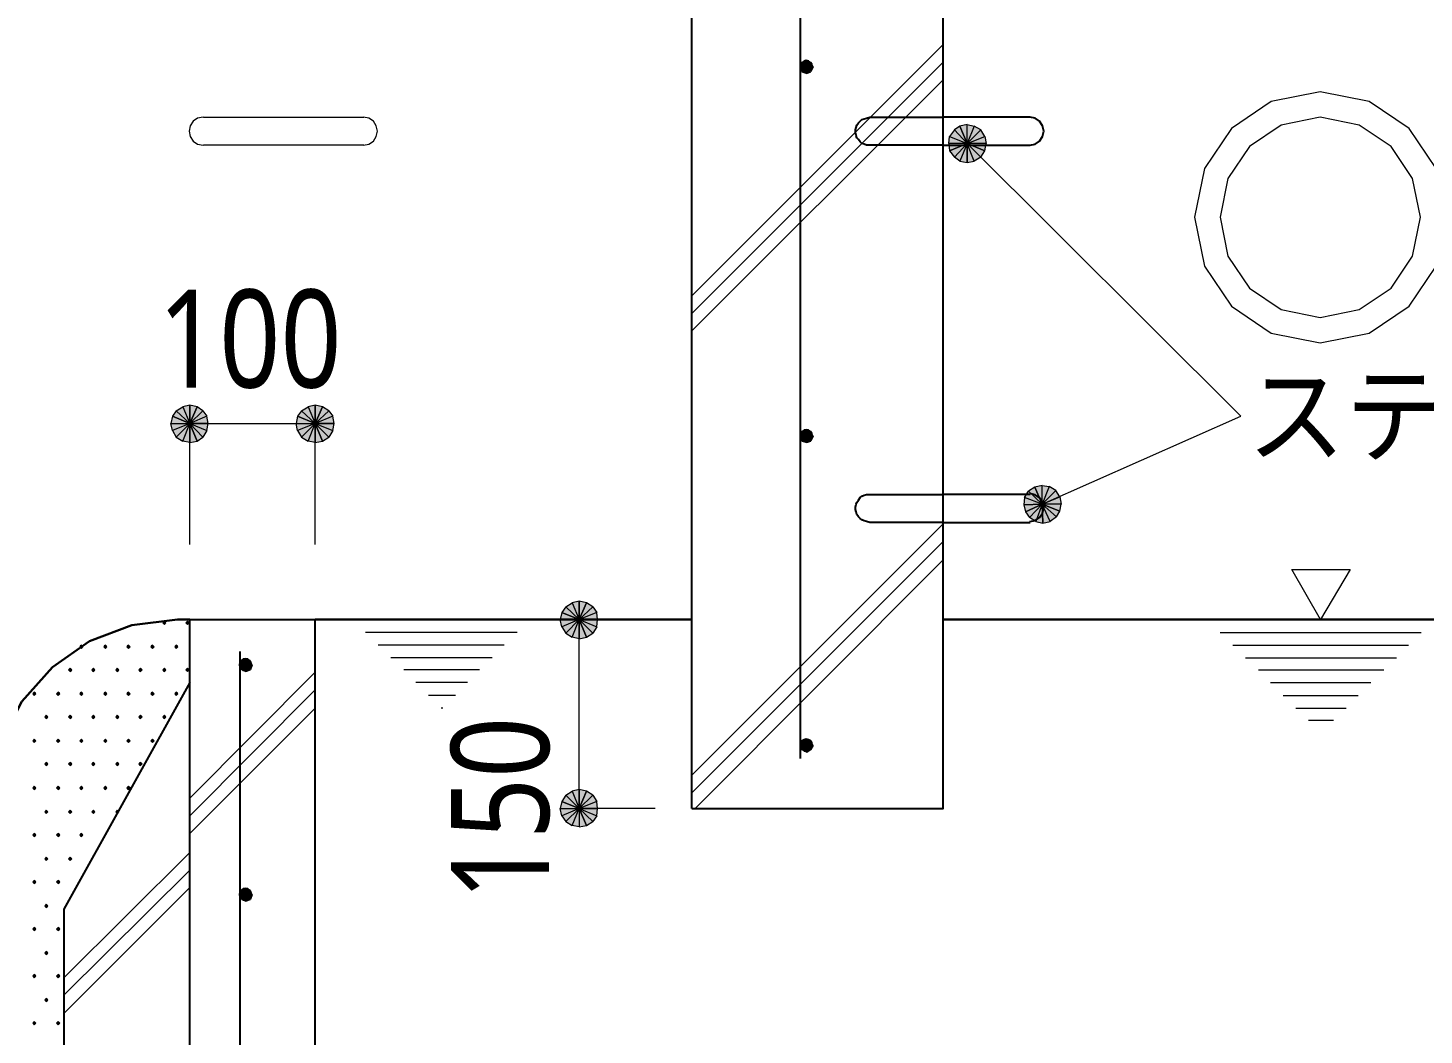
# Model space of a CAD drawing. Header units: millimetres. Extents: x 0 to 420, y 0 to 297.
# Drawn here: x 96.56 to 133.6, y 87.8 to 114.53 of the extents above; entities that cross this region are included whole.
import ezdxf
from ezdxf.enums import TextEntityAlignment as Align

# ---------------------------------------------------------------- set-up
doc = ezdxf.new("R2010")
doc.units = ezdxf.units.MM
doc.styles.add('kst32b', font='NotoSansJP-Variable.ttf')

msp = doc.modelspace()

# ---------------------------------------------------------------- hatches: boundary and pattern name
h = msp.add_hatch(color=7)
h.paths.add_polyline_path([(117.094, 113.602), (117.052, 113.496), (117.221, 113.496), (117.094, 113.602)])
h.paths.add_polyline_path([(117.052, 113.496), (117.221, 113.496), (117.094, 113.369), (117.052, 113.496)])
h.paths.add_polyline_path([(117.221, 113.496), (117.094, 113.369), (117.221, 113.326), (117.221, 113.496)])
h = msp.add_hatch(color=7)
h.paths.add_polyline_path([(117.39, 113.496), (117.327, 113.602), (117.221, 113.496), (117.39, 113.496)])
h.paths.add_polyline_path([(117.327, 113.602), (117.221, 113.496), (117.221, 113.644), (117.327, 113.602)])
h.paths.add_polyline_path([(117.221, 113.496), (117.221, 113.644), (117.094, 113.602), (117.221, 113.496)])
h = msp.add_hatch(color=7)
h.paths.add_polyline_path([(117.221, 113.326), (117.327, 113.369), (117.221, 113.496), (117.221, 113.326)])
h.paths.add_polyline_path([(117.327, 113.369), (117.221, 113.496), (117.39, 113.496), (117.327, 113.369)])
for points in [[(121.285, 111.929), (121.137, 111.823), (121.476, 111.464), (121.285, 111.929)], [(101.05, 104.479), (100.859, 104.521), (100.859, 104.034), (101.05, 104.479)], [(104.373, 104.479), (104.182, 104.521), (104.182, 104.034), (104.373, 104.479)], [(122.978, 101.875), (123.021, 101.685), (123.465, 101.896), (122.978, 101.875)], [(111.379, 99.272), (111.188, 99.314), (111.188, 98.827), (111.379, 99.272)], [(100.182, 98.785), (100.161, 98.764), (100.14, 98.743), (100.161, 98.721), (100.182, 98.7), (100.203, 98.721), (100.224, 98.743), (100.203, 98.764), (100.182, 98.785)], [(100.796, 98.785), (100.775, 98.764), (100.753, 98.743), (100.775, 98.721), (100.796, 98.7), (100.817, 98.721), (100.838, 98.743), (100.817, 98.764), (100.796, 98.785)], [(97.98, 98.15), (97.959, 98.129), (97.938, 98.107), (97.959, 98.086), (97.98, 98.065), (98.002, 98.086), (98.023, 98.107), (98.002, 98.129), (97.98, 98.15)], [(98.616, 98.15), (98.594, 98.129), (98.573, 98.107), (98.594, 98.086), (98.616, 98.065), (98.637, 98.086), (98.658, 98.107), (98.637, 98.129), (98.616, 98.15)], [(99.229, 98.15), (99.208, 98.129), (99.187, 98.107), (99.208, 98.086), (99.229, 98.065), (99.251, 98.086), (99.272, 98.107), (99.251, 98.129), (99.229, 98.15)], [(99.864, 98.15), (99.843, 98.129), (99.822, 98.107), (99.843, 98.086), (99.864, 98.065), (99.886, 98.086), (99.907, 98.107), (99.886, 98.129), (99.864, 98.15)], [(100.499, 98.15), (100.478, 98.129), (100.457, 98.107), (100.478, 98.086), (100.499, 98.065), (100.521, 98.086), (100.542, 98.107), (100.521, 98.129), (100.499, 98.15)], [(97.684, 97.536), (97.663, 97.515), (97.642, 97.494), (97.663, 97.472), (97.684, 97.451), (97.705, 97.472), (97.727, 97.494), (97.705, 97.515), (97.684, 97.536)], [(98.298, 97.536), (98.277, 97.515), (98.256, 97.494), (98.277, 97.472), (98.298, 97.451), (98.319, 97.472), (98.34, 97.494), (98.319, 97.515), (98.298, 97.536)], [(98.933, 97.536), (98.912, 97.515), (98.891, 97.494), (98.912, 97.472), (98.933, 97.451), (98.954, 97.472), (98.975, 97.494), (98.954, 97.515), (98.933, 97.536)], [(99.547, 97.536), (99.526, 97.515), (99.504, 97.494), (99.526, 97.472), (99.547, 97.451), (99.568, 97.472), (99.589, 97.494), (99.568, 97.515), (99.547, 97.536)], [(100.182, 97.536), (100.161, 97.515), (100.14, 97.494), (100.161, 97.472), (100.182, 97.451), (100.203, 97.472), (100.224, 97.494), (100.203, 97.515), (100.182, 97.536)], [(100.796, 97.536), (100.775, 97.515), (100.753, 97.494), (100.775, 97.472), (100.796, 97.451), (100.817, 97.472), (100.838, 97.494), (100.817, 97.515), (100.796, 97.536)], [(96.732, 96.901), (96.711, 96.88), (96.689, 96.859), (96.711, 96.837), (96.732, 96.816), (96.753, 96.837), (96.774, 96.859), (96.753, 96.88), (96.732, 96.901)], [(97.367, 96.901), (97.346, 96.88), (97.324, 96.859), (97.346, 96.837), (97.367, 96.816), (97.388, 96.837), (97.409, 96.859), (97.388, 96.88), (97.367, 96.901)], [(97.98, 96.901), (97.959, 96.88), (97.938, 96.859), (97.959, 96.837), (97.98, 96.816), (98.002, 96.837), (98.023, 96.859), (98.002, 96.88), (97.98, 96.901)], [(98.616, 96.901), (98.594, 96.88), (98.573, 96.859), (98.594, 96.837), (98.616, 96.816), (98.637, 96.837), (98.658, 96.859), (98.637, 96.88), (98.616, 96.901)], [(99.229, 96.901), (99.208, 96.88), (99.187, 96.859), (99.208, 96.837), (99.229, 96.816), (99.251, 96.837), (99.272, 96.859), (99.251, 96.88), (99.229, 96.901)], [(99.864, 96.901), (99.843, 96.88), (99.822, 96.859), (99.843, 96.837), (99.864, 96.816), (99.886, 96.837), (99.907, 96.859), (99.886, 96.88), (99.864, 96.901)], [(100.499, 96.901), (100.478, 96.88), (100.457, 96.859), (100.478, 96.837), (100.499, 96.816), (100.521, 96.837), (100.542, 96.859), (100.521, 96.88), (100.499, 96.901)], [(97.049, 96.287), (97.028, 96.266), (97.007, 96.245), (97.028, 96.224), (97.049, 96.202), (97.07, 96.224), (97.092, 96.245), (97.07, 96.266), (97.049, 96.287)], [(97.684, 96.287), (97.663, 96.266), (97.642, 96.245), (97.663, 96.224), (97.684, 96.202), (97.705, 96.224), (97.727, 96.245), (97.705, 96.266), (97.684, 96.287)], [(98.298, 96.287), (98.277, 96.266), (98.256, 96.245), (98.277, 96.224), (98.298, 96.202), (98.319, 96.224), (98.34, 96.245), (98.319, 96.266), (98.298, 96.287)], [(98.933, 96.287), (98.912, 96.266), (98.891, 96.245), (98.912, 96.224), (98.933, 96.202), (98.954, 96.224), (98.975, 96.245), (98.954, 96.266), (98.933, 96.287)], [(99.547, 96.287), (99.526, 96.266), (99.504, 96.245), (99.526, 96.224), (99.547, 96.202), (99.568, 96.224), (99.589, 96.245), (99.568, 96.266), (99.547, 96.287)], [(100.182, 96.287), (100.161, 96.266), (100.14, 96.245), (100.161, 96.224), (100.182, 96.202), (100.203, 96.224), (100.224, 96.245), (100.203, 96.266), (100.182, 96.287)], [(96.732, 95.652), (96.711, 95.631), (96.689, 95.61), (96.711, 95.589), (96.732, 95.568), (96.753, 95.589), (96.774, 95.61), (96.753, 95.631), (96.732, 95.652)], [(97.367, 95.652), (97.346, 95.631), (97.324, 95.61), (97.346, 95.589), (97.367, 95.568), (97.388, 95.589), (97.409, 95.61), (97.388, 95.631), (97.367, 95.652)], [(97.98, 95.652), (97.959, 95.631), (97.938, 95.61), (97.959, 95.589), (97.98, 95.568), (98.002, 95.589), (98.023, 95.61), (98.002, 95.631), (97.98, 95.652)], [(98.616, 95.652), (98.594, 95.631), (98.573, 95.61), (98.594, 95.589), (98.616, 95.568), (98.637, 95.589), (98.658, 95.61), (98.637, 95.631), (98.616, 95.652)], [(99.229, 95.652), (99.208, 95.631), (99.187, 95.61), (99.208, 95.589), (99.229, 95.568), (99.251, 95.589), (99.272, 95.61), (99.251, 95.631), (99.229, 95.652)], [(99.864, 95.652), (99.843, 95.631), (99.822, 95.61), (99.843, 95.589), (99.864, 95.568), (99.886, 95.589), (99.907, 95.61), (99.886, 95.631), (99.864, 95.652)], [(97.049, 95.038), (97.028, 95.017), (97.007, 94.996), (97.028, 94.975), (97.049, 94.954), (97.07, 94.975), (97.092, 94.996), (97.07, 95.017), (97.049, 95.038)], [(97.684, 95.038), (97.663, 95.017), (97.642, 94.996), (97.663, 94.975), (97.684, 94.954), (97.705, 94.975), (97.727, 94.996), (97.705, 95.017), (97.684, 95.038)], [(98.298, 95.038), (98.277, 95.017), (98.256, 94.996), (98.277, 94.975), (98.298, 94.954), (98.319, 94.975), (98.34, 94.996), (98.319, 95.017), (98.298, 95.038)], [(98.933, 95.038), (98.912, 95.017), (98.891, 94.996), (98.912, 94.975), (98.933, 94.954), (98.954, 94.975), (98.975, 94.996), (98.954, 95.017), (98.933, 95.038)], [(99.547, 95.038), (99.526, 95.017), (99.504, 94.996), (99.526, 94.975), (99.547, 94.954), (99.568, 94.975), (99.589, 94.996), (99.568, 95.017), (99.547, 95.038)], [(96.732, 94.403), (96.711, 94.382), (96.689, 94.361), (96.711, 94.34), (96.732, 94.319), (96.753, 94.34), (96.774, 94.361), (96.753, 94.382), (96.732, 94.403)], [(97.367, 94.403), (97.346, 94.382), (97.324, 94.361), (97.346, 94.34), (97.367, 94.319), (97.388, 94.34), (97.409, 94.361), (97.388, 94.382), (97.367, 94.403)], [(97.98, 94.403), (97.959, 94.382), (97.938, 94.361), (97.959, 94.34), (97.98, 94.319), (98.002, 94.34), (98.023, 94.361), (98.002, 94.382), (97.98, 94.403)], [(98.616, 94.403), (98.594, 94.382), (98.573, 94.361), (98.594, 94.34), (98.616, 94.319), (98.637, 94.34), (98.658, 94.361), (98.637, 94.382), (98.616, 94.403)], [(99.229, 94.403), (99.208, 94.382), (99.187, 94.361), (99.208, 94.34), (99.229, 94.319), (99.251, 94.34), (99.272, 94.361), (99.251, 94.382), (99.229, 94.403)], [(111.379, 94.276), (111.188, 94.319), (111.188, 93.811), (111.379, 94.276)], [(97.049, 93.768), (97.028, 93.747), (97.007, 93.726), (97.028, 93.705), (97.049, 93.684), (97.07, 93.705), (97.092, 93.726), (97.07, 93.747), (97.049, 93.768)], [(97.684, 93.768), (97.663, 93.747), (97.642, 93.726), (97.663, 93.705), (97.684, 93.684), (97.705, 93.705), (97.727, 93.726), (97.705, 93.747), (97.684, 93.768)], [(98.298, 93.768), (98.277, 93.747), (98.256, 93.726), (98.277, 93.705), (98.298, 93.684), (98.319, 93.705), (98.34, 93.726), (98.319, 93.747), (98.298, 93.768)], [(98.933, 93.768), (98.912, 93.747), (98.891, 93.726), (98.912, 93.705), (98.933, 93.684), (98.954, 93.705), (98.975, 93.726), (98.954, 93.747), (98.933, 93.768)], [(96.732, 93.154), (96.711, 93.133), (96.689, 93.112), (96.711, 93.091), (96.732, 93.07), (96.753, 93.091), (96.774, 93.112), (96.753, 93.133), (96.732, 93.154)], [(97.367, 93.154), (97.346, 93.133), (97.324, 93.112), (97.346, 93.091), (97.367, 93.07), (97.388, 93.091), (97.409, 93.112), (97.388, 93.133), (97.367, 93.154)], [(97.98, 93.154), (97.959, 93.133), (97.938, 93.112), (97.959, 93.091), (97.98, 93.07), (98.002, 93.091), (98.023, 93.112), (98.002, 93.133), (97.98, 93.154)], [(97.049, 92.52), (97.028, 92.498), (97.007, 92.477), (97.028, 92.456), (97.049, 92.435), (97.07, 92.456), (97.092, 92.477), (97.07, 92.498), (97.049, 92.52)], [(97.684, 92.52), (97.663, 92.498), (97.642, 92.477), (97.663, 92.456), (97.684, 92.435), (97.705, 92.456), (97.727, 92.477), (97.705, 92.498), (97.684, 92.52)], [(96.732, 91.906), (96.711, 91.884), (96.689, 91.863), (96.711, 91.842), (96.732, 91.821), (96.753, 91.842), (96.774, 91.863), (96.753, 91.884), (96.732, 91.906)], [(97.367, 91.906), (97.346, 91.884), (97.324, 91.863), (97.346, 91.842), (97.367, 91.821), (97.388, 91.842), (97.409, 91.863), (97.388, 91.884), (97.367, 91.906)], [(97.049, 91.271), (97.028, 91.25), (97.007, 91.228), (97.028, 91.207), (97.049, 91.186), (97.07, 91.207), (97.092, 91.228), (97.07, 91.25), (97.049, 91.271)], [(96.732, 90.657), (96.711, 90.636), (96.689, 90.614), (96.711, 90.593), (96.732, 90.572), (96.753, 90.593), (96.774, 90.614), (96.753, 90.636), (96.732, 90.657)], [(97.367, 90.657), (97.346, 90.636), (97.324, 90.614), (97.346, 90.593), (97.367, 90.572), (97.388, 90.593), (97.409, 90.614), (97.388, 90.636), (97.367, 90.657)], [(97.049, 90.022), (97.028, 90.001), (97.007, 89.979), (97.028, 89.958), (97.049, 89.937), (97.07, 89.958), (97.092, 89.979), (97.07, 90.001), (97.049, 90.022)], [(96.732, 89.408), (96.711, 89.387), (96.689, 89.366), (96.711, 89.345), (96.732, 89.323), (96.753, 89.345), (96.774, 89.366), (96.753, 89.387), (96.732, 89.408)], [(97.367, 89.408), (97.346, 89.387), (97.324, 89.366), (97.346, 89.345), (97.367, 89.323), (97.388, 89.345), (97.409, 89.366), (97.388, 89.387), (97.367, 89.408)], [(97.049, 88.773), (97.028, 88.752), (97.007, 88.731), (97.028, 88.709), (97.049, 88.688), (97.07, 88.709), (97.092, 88.731), (97.07, 88.752), (97.049, 88.773)], [(96.732, 88.159), (96.711, 88.138), (96.689, 88.117), (96.711, 88.096), (96.732, 88.074), (96.753, 88.096), (96.774, 88.117), (96.753, 88.138), (96.732, 88.159)], [(97.367, 88.159), (97.346, 88.138), (97.324, 88.117), (97.346, 88.096), (97.367, 88.074), (97.388, 88.096), (97.409, 88.117), (97.388, 88.138), (97.367, 88.159)]]:
    msp.add_hatch(color=7).paths.add_polyline_path(points)
h = msp.add_hatch(color=7)
h.paths.add_polyline_path([(121.835, 111.823), (121.666, 111.929), (121.476, 111.464), (121.835, 111.823)])
h.paths.add_polyline_path([(121.666, 111.929), (121.476, 111.464), (121.476, 111.972), (121.666, 111.929)])
h.paths.add_polyline_path([(121.476, 111.464), (121.476, 111.972), (121.285, 111.929), (121.476, 111.464)])
h = msp.add_hatch(color=7)
h.paths.add_polyline_path([(121.137, 111.823), (121.01, 111.654), (121.476, 111.464), (121.137, 111.823)])
h.paths.add_polyline_path([(121.01, 111.654), (121.476, 111.464), (120.989, 111.464), (121.01, 111.654)])
h.paths.add_polyline_path([(121.476, 111.464), (120.989, 111.464), (121.01, 111.273), (121.476, 111.464)])
h = msp.add_hatch(color=7)
h.paths.add_polyline_path([(121.941, 111.273), (121.984, 111.464), (121.476, 111.464), (121.941, 111.273)])
h.paths.add_polyline_path([(121.984, 111.464), (121.476, 111.464), (121.941, 111.654), (121.984, 111.464)])
h.paths.add_polyline_path([(121.476, 111.464), (121.941, 111.654), (121.835, 111.823), (121.476, 111.464)])
h = msp.add_hatch(color=7)
h.paths.add_polyline_path([(121.01, 111.273), (121.137, 111.104), (121.476, 111.464), (121.01, 111.273)])
h.paths.add_polyline_path([(121.137, 111.104), (121.476, 111.464), (121.285, 110.998), (121.137, 111.104)])
h.paths.add_polyline_path([(121.476, 111.464), (121.285, 110.998), (121.476, 110.956), (121.476, 111.464)])
h = msp.add_hatch(color=7)
h.paths.add_polyline_path([(121.476, 110.956), (121.666, 110.998), (121.476, 111.464), (121.476, 110.956)])
h.paths.add_polyline_path([(121.666, 110.998), (121.476, 111.464), (121.835, 111.104), (121.666, 110.998)])
h.paths.add_polyline_path([(121.476, 111.464), (121.835, 111.104), (121.941, 111.273), (121.476, 111.464)])
h = msp.add_hatch(color=7)
h.paths.add_polyline_path([(100.859, 104.521), (100.669, 104.479), (100.859, 104.034), (100.859, 104.521)])
h.paths.add_polyline_path([(100.669, 104.479), (100.859, 104.034), (100.499, 104.373), (100.669, 104.479)])
h.paths.add_polyline_path([(100.859, 104.034), (100.499, 104.373), (100.394, 104.225), (100.859, 104.034)])
h = msp.add_hatch(color=7)
h.paths.add_polyline_path([(101.346, 104.034), (101.304, 104.225), (100.859, 104.034), (101.346, 104.034)])
h.paths.add_polyline_path([(101.304, 104.225), (100.859, 104.034), (101.198, 104.373), (101.304, 104.225)])
h.paths.add_polyline_path([(100.859, 104.034), (101.198, 104.373), (101.05, 104.479), (100.859, 104.034)])
h = msp.add_hatch(color=7)
h.paths.add_polyline_path([(104.182, 104.521), (103.992, 104.479), (104.182, 104.034), (104.182, 104.521)])
h.paths.add_polyline_path([(103.992, 104.479), (104.182, 104.034), (103.823, 104.373), (103.992, 104.479)])
h.paths.add_polyline_path([(104.182, 104.034), (103.823, 104.373), (103.717, 104.225), (104.182, 104.034)])
h = msp.add_hatch(color=7)
h.paths.add_polyline_path([(104.69, 104.034), (104.648, 104.225), (104.182, 104.034), (104.69, 104.034)])
h.paths.add_polyline_path([(104.648, 104.225), (104.182, 104.034), (104.542, 104.373), (104.648, 104.225)])
h.paths.add_polyline_path([(104.182, 104.034), (104.542, 104.373), (104.373, 104.479), (104.182, 104.034)])
h = msp.add_hatch(color=7)
h.paths.add_polyline_path([(100.394, 104.225), (100.351, 104.034), (100.859, 104.034), (100.394, 104.225)])
h.paths.add_polyline_path([(100.351, 104.034), (100.859, 104.034), (100.394, 103.844), (100.351, 104.034)])
h.paths.add_polyline_path([(100.859, 104.034), (100.394, 103.844), (100.499, 103.674), (100.859, 104.034)])
h = msp.add_hatch(color=7)
h.paths.add_polyline_path([(103.717, 104.225), (103.674, 104.034), (104.182, 104.034), (103.717, 104.225)])
h.paths.add_polyline_path([(103.674, 104.034), (104.182, 104.034), (103.717, 103.844), (103.674, 104.034)])
h.paths.add_polyline_path([(104.182, 104.034), (103.717, 103.844), (103.823, 103.674), (104.182, 104.034)])
h = msp.add_hatch(color=7)
h.paths.add_polyline_path([(100.499, 103.674), (100.669, 103.568), (100.859, 104.034), (100.499, 103.674)])
h.paths.add_polyline_path([(100.669, 103.568), (100.859, 104.034), (100.859, 103.526), (100.669, 103.568)])
h.paths.add_polyline_path([(100.859, 104.034), (100.859, 103.526), (101.05, 103.568), (100.859, 104.034)])
h = msp.add_hatch(color=7)
h.paths.add_polyline_path([(101.05, 103.568), (101.198, 103.674), (100.859, 104.034), (101.05, 103.568)])
h.paths.add_polyline_path([(101.198, 103.674), (100.859, 104.034), (101.304, 103.844), (101.198, 103.674)])
h.paths.add_polyline_path([(100.859, 104.034), (101.304, 103.844), (101.346, 104.034), (100.859, 104.034)])
h = msp.add_hatch(color=7)
h.paths.add_polyline_path([(103.823, 103.674), (103.992, 103.568), (104.182, 104.034), (103.823, 103.674)])
h.paths.add_polyline_path([(103.992, 103.568), (104.182, 104.034), (104.182, 103.526), (103.992, 103.568)])
h.paths.add_polyline_path([(104.182, 104.034), (104.182, 103.526), (104.373, 103.568), (104.182, 104.034)])
h = msp.add_hatch(color=7)
h.paths.add_polyline_path([(104.373, 103.568), (104.542, 103.674), (104.182, 104.034), (104.373, 103.568)])
h.paths.add_polyline_path([(104.542, 103.674), (104.182, 104.034), (104.648, 103.844), (104.542, 103.674)])
h.paths.add_polyline_path([(104.182, 104.034), (104.648, 103.844), (104.69, 104.034), (104.182, 104.034)])
h = msp.add_hatch(color=7)
h.paths.add_polyline_path([(117.094, 103.801), (117.052, 103.696), (117.221, 103.696), (117.094, 103.801)])
h.paths.add_polyline_path([(117.052, 103.696), (117.221, 103.696), (117.094, 103.568), (117.052, 103.696)])
h.paths.add_polyline_path([(117.221, 103.696), (117.094, 103.568), (117.221, 103.526), (117.221, 103.696)])
h = msp.add_hatch(color=7)
h.paths.add_polyline_path([(117.39, 103.696), (117.327, 103.801), (117.221, 103.696), (117.39, 103.696)])
h.paths.add_polyline_path([(117.327, 103.801), (117.221, 103.696), (117.221, 103.865), (117.327, 103.801)])
h.paths.add_polyline_path([(117.221, 103.696), (117.221, 103.865), (117.094, 103.801), (117.221, 103.696)])
h = msp.add_hatch(color=7)
h.paths.add_polyline_path([(117.221, 103.526), (117.327, 103.568), (117.221, 103.696), (117.221, 103.526)])
h.paths.add_polyline_path([(117.327, 103.568), (117.221, 103.696), (117.39, 103.696), (117.327, 103.568)])
h = msp.add_hatch(color=7)
h.paths.add_polyline_path([(123.275, 102.341), (123.105, 102.235), (123.465, 101.896), (123.275, 102.341)])
h.paths.add_polyline_path([(123.105, 102.235), (123.465, 101.896), (123, 102.066), (123.105, 102.235)])
h.paths.add_polyline_path([(123.465, 101.896), (123, 102.066), (122.978, 101.875), (123.465, 101.896)])
h = msp.add_hatch(color=7)
h.paths.add_polyline_path([(123.825, 102.256), (123.656, 102.362), (123.465, 101.896), (123.825, 102.256)])
h.paths.add_polyline_path([(123.656, 102.362), (123.465, 101.896), (123.465, 102.383), (123.656, 102.362)])
h.paths.add_polyline_path([(123.465, 101.896), (123.465, 102.383), (123.275, 102.341), (123.465, 101.896)])
h = msp.add_hatch(color=7)
h.paths.add_polyline_path([(123.931, 101.706), (123.973, 101.896), (123.465, 101.896), (123.931, 101.706)])
h.paths.add_polyline_path([(123.973, 101.896), (123.465, 101.896), (123.931, 102.087), (123.973, 101.896)])
h.paths.add_polyline_path([(123.465, 101.896), (123.931, 102.087), (123.825, 102.256), (123.465, 101.896)])
h = msp.add_hatch(color=7)
h.paths.add_polyline_path([(123.021, 101.685), (123.127, 101.537), (123.465, 101.896), (123.021, 101.685)])
h.paths.add_polyline_path([(123.127, 101.537), (123.465, 101.896), (123.296, 101.431), (123.127, 101.537)])
h.paths.add_polyline_path([(123.465, 101.896), (123.296, 101.431), (123.486, 101.388), (123.465, 101.896)])
h = msp.add_hatch(color=7)
h.paths.add_polyline_path([(123.486, 101.388), (123.677, 101.431), (123.465, 101.896), (123.486, 101.388)])
h.paths.add_polyline_path([(123.677, 101.431), (123.465, 101.896), (123.846, 101.558), (123.677, 101.431)])
h.paths.add_polyline_path([(123.465, 101.896), (123.846, 101.558), (123.931, 101.706), (123.465, 101.896)])
h = msp.add_hatch(color=7)
h.paths.add_polyline_path([(111.188, 99.314), (110.998, 99.272), (111.188, 98.827), (111.188, 99.314)])
h.paths.add_polyline_path([(110.998, 99.272), (111.188, 98.827), (110.829, 99.166), (110.998, 99.272)])
h.paths.add_polyline_path([(111.188, 98.827), (110.829, 99.166), (110.723, 99.018), (111.188, 98.827)])
h = msp.add_hatch(color=7)
h.paths.add_polyline_path([(111.675, 98.827), (111.654, 99.018), (111.188, 98.827), (111.675, 98.827)])
h.paths.add_polyline_path([(111.654, 99.018), (111.188, 98.827), (111.548, 99.166), (111.654, 99.018)])
h.paths.add_polyline_path([(111.188, 98.827), (111.548, 99.166), (111.379, 99.272), (111.188, 98.827)])
h = msp.add_hatch(color=7)
h.paths.add_polyline_path([(110.723, 99.018), (110.68, 98.827), (111.188, 98.827), (110.723, 99.018)])
h.paths.add_polyline_path([(110.68, 98.827), (111.188, 98.827), (110.723, 98.637), (110.68, 98.827)])
h.paths.add_polyline_path([(111.188, 98.827), (110.723, 98.637), (110.829, 98.467), (111.188, 98.827)])
h = msp.add_hatch(color=7)
h.paths.add_polyline_path([(110.829, 98.467), (110.998, 98.362), (111.188, 98.827), (110.829, 98.467)])
h.paths.add_polyline_path([(110.998, 98.362), (111.188, 98.827), (111.188, 98.319), (110.998, 98.362)])
h.paths.add_polyline_path([(111.188, 98.827), (111.188, 98.319), (111.379, 98.362), (111.188, 98.827)])
h = msp.add_hatch(color=7)
h.paths.add_polyline_path([(111.379, 98.362), (111.548, 98.467), (111.188, 98.827), (111.379, 98.362)])
h.paths.add_polyline_path([(111.548, 98.467), (111.188, 98.827), (111.654, 98.637), (111.548, 98.467)])
h.paths.add_polyline_path([(111.188, 98.827), (111.654, 98.637), (111.675, 98.827), (111.188, 98.827)])
h = msp.add_hatch(color=7)
h.paths.add_polyline_path([(102.51, 97.621), (102.468, 97.727), (102.341, 97.621), (102.51, 97.621)])
h.paths.add_polyline_path([(102.468, 97.727), (102.341, 97.621), (102.341, 97.79), (102.468, 97.727)])
h.paths.add_polyline_path([(102.341, 97.621), (102.341, 97.79), (102.235, 97.727), (102.341, 97.621)])
h = msp.add_hatch(color=7)
h.paths.add_polyline_path([(102.235, 97.727), (102.193, 97.621), (102.341, 97.621), (102.235, 97.727)])
h.paths.add_polyline_path([(102.193, 97.621), (102.341, 97.621), (102.235, 97.494), (102.193, 97.621)])
h.paths.add_polyline_path([(102.341, 97.621), (102.235, 97.494), (102.341, 97.451), (102.341, 97.621)])
h = msp.add_hatch(color=7)
h.paths.add_polyline_path([(102.341, 97.451), (102.468, 97.494), (102.341, 97.621), (102.341, 97.451)])
h.paths.add_polyline_path([(102.468, 97.494), (102.341, 97.621), (102.51, 97.621), (102.468, 97.494)])
h = msp.add_hatch(color=7)
h.paths.add_polyline_path([(117.094, 95.61), (117.052, 95.483), (117.221, 95.483), (117.094, 95.61)])
h.paths.add_polyline_path([(117.052, 95.483), (117.221, 95.483), (117.094, 95.377), (117.052, 95.483)])
h.paths.add_polyline_path([(117.221, 95.483), (117.094, 95.377), (117.221, 95.313), (117.221, 95.483)])
h = msp.add_hatch(color=7)
h.paths.add_polyline_path([(117.39, 95.483), (117.327, 95.61), (117.221, 95.483), (117.39, 95.483)])
h.paths.add_polyline_path([(117.327, 95.61), (117.221, 95.483), (117.221, 95.652), (117.327, 95.61)])
h.paths.add_polyline_path([(117.221, 95.483), (117.221, 95.652), (117.094, 95.61), (117.221, 95.483)])
h = msp.add_hatch(color=7)
h.paths.add_polyline_path([(117.221, 95.313), (117.327, 95.377), (117.221, 95.483), (117.221, 95.313)])
h.paths.add_polyline_path([(117.327, 95.377), (117.221, 95.483), (117.39, 95.483), (117.327, 95.377)])
h = msp.add_hatch(color=7)
h.paths.add_polyline_path([(111.188, 94.319), (110.998, 94.276), (111.188, 93.811), (111.188, 94.319)])
h.paths.add_polyline_path([(110.998, 94.276), (111.188, 93.811), (110.829, 94.171), (110.998, 94.276)])
h.paths.add_polyline_path([(111.188, 93.811), (110.829, 94.171), (110.723, 94.001), (111.188, 93.811)])
h = msp.add_hatch(color=7)
h.paths.add_polyline_path([(111.675, 93.811), (111.654, 94.001), (111.188, 93.811), (111.675, 93.811)])
h.paths.add_polyline_path([(111.654, 94.001), (111.188, 93.811), (111.548, 94.171), (111.654, 94.001)])
h.paths.add_polyline_path([(111.188, 93.811), (111.548, 94.171), (111.379, 94.276), (111.188, 93.811)])
h = msp.add_hatch(color=7)
h.paths.add_polyline_path([(110.723, 94.001), (110.68, 93.811), (111.188, 93.811), (110.723, 94.001)])
h.paths.add_polyline_path([(110.68, 93.811), (111.188, 93.811), (110.723, 93.62), (110.68, 93.811)])
h.paths.add_polyline_path([(111.188, 93.811), (110.723, 93.62), (110.829, 93.472), (111.188, 93.811)])
h = msp.add_hatch(color=7)
h.paths.add_polyline_path([(110.829, 93.472), (110.998, 93.366), (111.188, 93.811), (110.829, 93.472)])
h.paths.add_polyline_path([(110.998, 93.366), (111.188, 93.811), (111.188, 93.324), (110.998, 93.366)])
h.paths.add_polyline_path([(111.188, 93.811), (111.188, 93.324), (111.379, 93.366), (111.188, 93.811)])
h = msp.add_hatch(color=7)
h.paths.add_polyline_path([(111.379, 93.366), (111.548, 93.472), (111.188, 93.811), (111.379, 93.366)])
h.paths.add_polyline_path([(111.548, 93.472), (111.188, 93.811), (111.654, 93.62), (111.548, 93.472)])
h.paths.add_polyline_path([(111.188, 93.811), (111.654, 93.62), (111.675, 93.811), (111.188, 93.811)])
h = msp.add_hatch(color=7)
h.paths.add_polyline_path([(102.235, 91.63), (102.193, 91.525), (102.341, 91.525), (102.235, 91.63)])
h.paths.add_polyline_path([(102.193, 91.525), (102.341, 91.525), (102.235, 91.398), (102.193, 91.525)])
h.paths.add_polyline_path([(102.341, 91.525), (102.235, 91.398), (102.341, 91.355), (102.341, 91.525)])
h = msp.add_hatch(color=7)
h.paths.add_polyline_path([(102.51, 91.525), (102.468, 91.63), (102.341, 91.525), (102.51, 91.525)])
h.paths.add_polyline_path([(102.468, 91.63), (102.341, 91.525), (102.341, 91.673), (102.468, 91.63)])
h.paths.add_polyline_path([(102.341, 91.525), (102.341, 91.673), (102.235, 91.63), (102.341, 91.525)])
h = msp.add_hatch(color=7)
h.paths.add_polyline_path([(102.341, 91.355), (102.468, 91.398), (102.341, 91.525), (102.341, 91.355)])
h.paths.add_polyline_path([(102.468, 91.398), (102.341, 91.525), (102.51, 91.525), (102.468, 91.398)])

# ---------------------------------------------------------------- linework, layer by layer
at = {"lineweight": 25}
for points in [[(114.173, 93.811), (120.841, 93.811), (120.841, 133.816)], [(114.173, 93.811), (114.173, 127.148)], [(117.052, 95.144), (117.052, 115.676)], [(120.841, 111.421), (118.893, 111.421), (118.809, 111.421), (118.745, 111.443), (118.682, 111.464), (118.639, 111.506), (118.597, 111.57), (118.554, 111.612), (118.533, 111.675), (118.512, 111.76), (118.512, 111.823), (118.533, 111.887), (118.554, 111.95), (118.597, 112.014), (118.639, 112.056), (118.682, 112.099), (118.745, 112.12), (118.809, 112.141), (118.893, 112.162), (120.841, 112.162)], [(123.148, 112.162), (120.841, 112.162)], [(123.137, 111.421), (123.281, 111.45), (123.399, 111.53), (123.478, 111.648), (123.508, 111.792), (123.478, 111.936), (123.399, 112.054), (123.281, 112.133), (123.137, 112.162)], [(120.841, 111.421), (123.148, 111.421)], [(120.841, 101.409), (118.893, 101.409), (118.809, 101.431), (118.745, 101.452), (118.682, 101.473), (118.639, 101.515), (118.597, 101.558), (118.554, 101.621), (118.533, 101.685), (118.512, 101.748), (118.512, 101.812), (118.533, 101.896), (118.554, 101.939), (118.597, 102.002), (118.639, 102.066), (118.682, 102.108), (118.745, 102.129), (118.809, 102.15), (118.893, 102.15), (120.841, 102.15)], [(123.148, 102.15), (120.841, 102.15)], [(123.137, 101.431), (123.281, 101.46), (123.399, 101.539), (123.478, 101.657), (123.508, 101.801), (123.478, 101.945), (123.399, 102.063), (123.281, 102.142), (123.137, 102.171)], [(120.841, 101.409), (123.148, 101.409)], [(82.508, 83.82), (100.859, 83.82), (100.859, 98.827)], [(100.859, 98.827), (104.182, 98.827)], [(140.843, 98.192), (140.843, 83.82), (104.182, 83.82), (104.182, 98.827)], [(102.193, 79.82), (102.193, 97.98)], [(100.859, 97.155), (97.515, 91.144), (97.515, 83.82)]]:
    msp.add_lwpolyline(points, dxfattribs=at)
at = {"lineweight": 13}
for points in [[(114.173, 107.421), (120.841, 114.088)], [(114.173, 106.955), (120.841, 113.623)], [(114.173, 106.489), (120.841, 113.157)], [(101.208, 112.162), (101.064, 112.133), (100.946, 112.054), (100.867, 111.936), (100.838, 111.792), (100.867, 111.648), (100.946, 111.53), (101.064, 111.45), (101.208, 111.421)], [(101.219, 112.162), (105.474, 112.162)], [(105.463, 111.421), (105.607, 111.45), (105.725, 111.53), (105.804, 111.648), (105.833, 111.792), (105.804, 111.936), (105.725, 112.054), (105.607, 112.133), (105.463, 112.162)], [(105.474, 111.421), (101.219, 111.421)], [(123.465, 101.896), (128.736, 104.225), (121.476, 111.464)], [(100.859, 100.817), (100.859, 104.034)], [(100.859, 104.034), (104.182, 104.034)], [(104.182, 100.817), (104.182, 104.034)], [(114.173, 94.7), (120.841, 101.367)], [(114.173, 94.234), (120.841, 100.902)], [(114.258, 93.811), (120.841, 100.415)], [(111.188, 93.811), (111.188, 98.827)], [(109.537, 98.488), (105.516, 98.488)], [(109.199, 98.15), (105.854, 98.15)], [(128.185, 98.488), (133.519, 98.488)], [(128.524, 98.15), (133.181, 98.15)], [(108.881, 97.811), (106.193, 97.811)], [(128.863, 97.811), (132.863, 97.811)], [(100.859, 94.086), (104.182, 97.43)], [(108.543, 97.494), (106.532, 97.494)], [(129.201, 97.494), (132.525, 97.494)], [(108.225, 97.155), (106.849, 97.155)], [(129.519, 97.155), (132.186, 97.155)], [(100.859, 93.62), (104.182, 96.964)], [(107.908, 96.816), (107.188, 96.816)], [(129.858, 96.816), (131.847, 96.816)], [(100.859, 93.154), (104.182, 96.478)], [(107.569, 96.478), (107.527, 96.478)], [(130.196, 96.478), (131.53, 96.478)], [(130.535, 96.16), (131.191, 96.16)], [(113.199, 93.811), (111.188, 93.811)], [(97.515, 89.323), (100.859, 92.646)], [(97.515, 88.858), (100.859, 92.181)], [(97.515, 88.371), (100.859, 91.715)]]:
    msp.add_lwpolyline(points, dxfattribs=at)
at = {"lineweight": 25}
for points in [[(117.369, 113.506), (117.357, 113.568), (117.323, 113.619), (117.272, 113.653), (117.21, 113.665), (117.149, 113.653), (117.098, 113.619), (117.064, 113.568), (117.052, 113.506), (117.064, 113.444), (117.098, 113.394), (117.149, 113.36), (117.21, 113.347), (117.272, 113.36), (117.323, 113.394), (117.357, 113.444)], [(117.369, 103.706), (117.357, 103.768), (117.323, 103.818), (117.272, 103.852), (117.21, 103.865), (117.149, 103.852), (117.098, 103.818), (117.064, 103.768), (117.052, 103.706), (117.064, 103.644), (117.098, 103.594), (117.149, 103.56), (117.21, 103.547), (117.272, 103.56), (117.323, 103.594), (117.357, 103.644)], [(102.489, 97.631), (102.477, 97.693), (102.443, 97.744), (102.392, 97.778), (102.33, 97.79), (102.268, 97.778), (102.218, 97.744), (102.184, 97.693), (102.171, 97.631), (102.184, 97.569), (102.218, 97.519), (102.268, 97.485), (102.33, 97.472), (102.392, 97.485), (102.443, 97.519), (102.477, 97.569)], [(117.369, 95.493), (117.357, 95.555), (117.323, 95.606), (117.272, 95.64), (117.21, 95.652), (117.149, 95.64), (117.098, 95.606), (117.064, 95.555), (117.052, 95.493), (117.064, 95.432), (117.098, 95.381), (117.149, 95.347), (117.21, 95.335), (117.272, 95.347), (117.323, 95.381), (117.357, 95.432)], [(102.489, 91.535), (102.477, 91.597), (102.443, 91.648), (102.392, 91.682), (102.33, 91.694), (102.268, 91.682), (102.218, 91.648), (102.184, 91.597), (102.171, 91.535), (102.184, 91.473), (102.218, 91.423), (102.268, 91.389), (102.33, 91.377), (102.392, 91.389), (102.443, 91.423), (102.477, 91.473)]]:
    msp.add_lwpolyline(points, close=True, dxfattribs=at)
at = {"lineweight": 0}
for points in [[(117.094, 113.602), (117.052, 113.496), (117.221, 113.496)], [(117.052, 113.496), (117.221, 113.496), (117.094, 113.369)], [(117.221, 113.496), (117.221, 113.644), (117.094, 113.602)], [(117.221, 113.496), (117.094, 113.369), (117.221, 113.326)], [(117.327, 113.602), (117.221, 113.496), (117.221, 113.644)], [(117.39, 113.496), (117.327, 113.602), (117.221, 113.496)], [(117.221, 113.326), (117.327, 113.369), (117.221, 113.496)], [(117.327, 113.369), (117.221, 113.496), (117.39, 113.496)], [(121.285, 111.929), (121.137, 111.823), (121.476, 111.464)], [(121.476, 111.464), (121.476, 111.972), (121.285, 111.929)], [(121.666, 111.929), (121.476, 111.464), (121.476, 111.972)], [(121.835, 111.823), (121.666, 111.929), (121.476, 111.464)], [(121.01, 111.654), (121.476, 111.464), (120.989, 111.464)], [(121.137, 111.823), (121.01, 111.654), (121.476, 111.464)], [(121.476, 111.464), (121.941, 111.654), (121.835, 111.823)], [(121.984, 111.464), (121.476, 111.464), (121.941, 111.654)], [(121.476, 111.464), (120.989, 111.464), (121.01, 111.273)], [(121.01, 111.273), (121.137, 111.104), (121.476, 111.464)], [(121.137, 111.104), (121.476, 111.464), (121.285, 110.998)], [(121.476, 111.464), (121.285, 110.998), (121.476, 110.956)], [(121.476, 110.956), (121.666, 110.998), (121.476, 111.464)], [(121.666, 110.998), (121.476, 111.464), (121.835, 111.104)], [(121.476, 111.464), (121.835, 111.104), (121.941, 111.273)], [(121.941, 111.273), (121.984, 111.464), (121.476, 111.464)], [(100.669, 104.479), (100.859, 104.034), (100.499, 104.373)], [(100.859, 104.521), (100.669, 104.479), (100.859, 104.034)], [(101.05, 104.479), (100.859, 104.521), (100.859, 104.034)], [(100.859, 104.034), (101.198, 104.373), (101.05, 104.479)], [(103.992, 104.479), (104.182, 104.034), (103.823, 104.373)], [(104.182, 104.521), (103.992, 104.479), (104.182, 104.034)], [(104.373, 104.479), (104.182, 104.521), (104.182, 104.034)], [(104.182, 104.034), (104.542, 104.373), (104.373, 104.479)], [(100.394, 104.225), (100.351, 104.034), (100.859, 104.034)], [(100.859, 104.034), (100.499, 104.373), (100.394, 104.225)], [(101.304, 104.225), (100.859, 104.034), (101.198, 104.373)], [(101.346, 104.034), (101.304, 104.225), (100.859, 104.034)], [(103.717, 104.225), (103.674, 104.034), (104.182, 104.034)], [(104.182, 104.034), (103.823, 104.373), (103.717, 104.225)], [(104.648, 104.225), (104.182, 104.034), (104.542, 104.373)], [(104.69, 104.034), (104.648, 104.225), (104.182, 104.034)], [(100.351, 104.034), (100.859, 104.034), (100.394, 103.844)], [(100.859, 104.034), (100.394, 103.844), (100.499, 103.674)], [(100.499, 103.674), (100.669, 103.568), (100.859, 104.034)], [(100.669, 103.568), (100.859, 104.034), (100.859, 103.526)], [(100.859, 104.034), (100.859, 103.526), (101.05, 103.568)], [(101.05, 103.568), (101.198, 103.674), (100.859, 104.034)], [(101.198, 103.674), (100.859, 104.034), (101.304, 103.844)], [(100.859, 104.034), (101.304, 103.844), (101.346, 104.034)], [(103.674, 104.034), (104.182, 104.034), (103.717, 103.844)], [(104.182, 104.034), (103.717, 103.844), (103.823, 103.674)], [(103.823, 103.674), (103.992, 103.568), (104.182, 104.034)], [(103.992, 103.568), (104.182, 104.034), (104.182, 103.526)], [(104.182, 104.034), (104.182, 103.526), (104.373, 103.568)], [(104.373, 103.568), (104.542, 103.674), (104.182, 104.034)], [(104.542, 103.674), (104.182, 104.034), (104.648, 103.844)], [(104.182, 104.034), (104.648, 103.844), (104.69, 104.034)], [(117.094, 103.801), (117.052, 103.696), (117.221, 103.696)], [(117.052, 103.696), (117.221, 103.696), (117.094, 103.568)], [(117.221, 103.696), (117.221, 103.865), (117.094, 103.801)], [(117.221, 103.696), (117.094, 103.568), (117.221, 103.526)], [(117.327, 103.801), (117.221, 103.696), (117.221, 103.865)], [(117.39, 103.696), (117.327, 103.801), (117.221, 103.696)], [(117.221, 103.526), (117.327, 103.568), (117.221, 103.696)], [(117.327, 103.568), (117.221, 103.696), (117.39, 103.696)], [(123.105, 102.235), (123.465, 101.896), (123, 102.066)], [(123.275, 102.341), (123.105, 102.235), (123.465, 101.896)], [(123.465, 101.896), (123.465, 102.383), (123.275, 102.341)], [(123.656, 102.362), (123.465, 101.896), (123.465, 102.383)], [(123.825, 102.256), (123.656, 102.362), (123.465, 101.896)], [(123.465, 101.896), (123.931, 102.087), (123.825, 102.256)], [(123.465, 101.896), (123, 102.066), (122.978, 101.875)], [(122.978, 101.875), (123.021, 101.685), (123.465, 101.896)], [(123.021, 101.685), (123.127, 101.537), (123.465, 101.896)], [(123.127, 101.537), (123.465, 101.896), (123.296, 101.431)], [(123.465, 101.896), (123.296, 101.431), (123.486, 101.388)], [(123.973, 101.896), (123.465, 101.896), (123.931, 102.087)], [(123.486, 101.388), (123.677, 101.431), (123.465, 101.896)], [(123.677, 101.431), (123.465, 101.896), (123.846, 101.558)], [(123.465, 101.896), (123.846, 101.558), (123.931, 101.706)], [(123.931, 101.706), (123.973, 101.896), (123.465, 101.896)], [(110.998, 99.272), (111.188, 98.827), (110.829, 99.166)], [(111.188, 99.314), (110.998, 99.272), (111.188, 98.827)], [(111.379, 99.272), (111.188, 99.314), (111.188, 98.827)], [(111.188, 98.827), (111.548, 99.166), (111.379, 99.272)], [(110.723, 99.018), (110.68, 98.827), (111.188, 98.827)], [(111.188, 98.827), (110.829, 99.166), (110.723, 99.018)], [(111.654, 99.018), (111.188, 98.827), (111.548, 99.166)], [(111.675, 98.827), (111.654, 99.018), (111.188, 98.827)], [(100.182, 98.785), (100.161, 98.764), (100.14, 98.743), (100.161, 98.721), (100.182, 98.7), (100.203, 98.721), (100.224, 98.743), (100.203, 98.764)], [(100.796, 98.785), (100.775, 98.764), (100.753, 98.743), (100.775, 98.721), (100.796, 98.7), (100.817, 98.721), (100.838, 98.743), (100.817, 98.764)], [(110.68, 98.827), (111.188, 98.827), (110.723, 98.637)], [(111.188, 98.827), (110.723, 98.637), (110.829, 98.467)], [(110.829, 98.467), (110.998, 98.362), (111.188, 98.827)], [(110.998, 98.362), (111.188, 98.827), (111.188, 98.319)], [(111.188, 98.827), (111.188, 98.319), (111.379, 98.362)], [(111.379, 98.362), (111.548, 98.467), (111.188, 98.827)], [(111.548, 98.467), (111.188, 98.827), (111.654, 98.637)], [(111.188, 98.827), (111.654, 98.637), (111.675, 98.827)], [(97.98, 98.15), (97.959, 98.129), (97.938, 98.107), (97.959, 98.086), (97.98, 98.065), (98.002, 98.086), (98.023, 98.107), (98.002, 98.129)], [(98.616, 98.15), (98.594, 98.129), (98.573, 98.107), (98.594, 98.086), (98.616, 98.065), (98.637, 98.086), (98.658, 98.107), (98.637, 98.129)], [(99.229, 98.15), (99.208, 98.129), (99.187, 98.107), (99.208, 98.086), (99.229, 98.065), (99.251, 98.086), (99.272, 98.107), (99.251, 98.129)], [(99.864, 98.15), (99.843, 98.129), (99.822, 98.107), (99.843, 98.086), (99.864, 98.065), (99.886, 98.086), (99.907, 98.107), (99.886, 98.129)], [(100.499, 98.15), (100.478, 98.129), (100.457, 98.107), (100.478, 98.086), (100.499, 98.065), (100.521, 98.086), (100.542, 98.107), (100.521, 98.129)], [(102.341, 97.621), (102.341, 97.79), (102.235, 97.727)], [(102.468, 97.727), (102.341, 97.621), (102.341, 97.79)], [(97.684, 97.536), (97.663, 97.515), (97.642, 97.494), (97.663, 97.472), (97.684, 97.451), (97.705, 97.472), (97.727, 97.494), (97.705, 97.515)], [(98.298, 97.536), (98.277, 97.515), (98.256, 97.494), (98.277, 97.472), (98.298, 97.451), (98.319, 97.472), (98.34, 97.494), (98.319, 97.515)], [(98.933, 97.536), (98.912, 97.515), (98.891, 97.494), (98.912, 97.472), (98.933, 97.451), (98.954, 97.472), (98.975, 97.494), (98.954, 97.515)], [(99.547, 97.536), (99.526, 97.515), (99.504, 97.494), (99.526, 97.472), (99.547, 97.451), (99.568, 97.472), (99.589, 97.494), (99.568, 97.515)], [(100.182, 97.536), (100.161, 97.515), (100.14, 97.494), (100.161, 97.472), (100.182, 97.451), (100.203, 97.472), (100.224, 97.494), (100.203, 97.515)], [(100.796, 97.536), (100.775, 97.515), (100.753, 97.494), (100.775, 97.472), (100.796, 97.451), (100.817, 97.472), (100.838, 97.494), (100.817, 97.515)], [(102.235, 97.727), (102.193, 97.621), (102.341, 97.621)], [(102.193, 97.621), (102.341, 97.621), (102.235, 97.494)], [(102.341, 97.621), (102.235, 97.494), (102.341, 97.451)], [(102.51, 97.621), (102.468, 97.727), (102.341, 97.621)], [(102.341, 97.451), (102.468, 97.494), (102.341, 97.621)], [(102.468, 97.494), (102.341, 97.621), (102.51, 97.621)], [(96.732, 96.901), (96.711, 96.88), (96.689, 96.859), (96.711, 96.837), (96.732, 96.816), (96.753, 96.837), (96.774, 96.859), (96.753, 96.88)], [(97.367, 96.901), (97.346, 96.88), (97.324, 96.859), (97.346, 96.837), (97.367, 96.816), (97.388, 96.837), (97.409, 96.859), (97.388, 96.88)], [(97.98, 96.901), (97.959, 96.88), (97.938, 96.859), (97.959, 96.837), (97.98, 96.816), (98.002, 96.837), (98.023, 96.859), (98.002, 96.88)], [(98.616, 96.901), (98.594, 96.88), (98.573, 96.859), (98.594, 96.837), (98.616, 96.816), (98.637, 96.837), (98.658, 96.859), (98.637, 96.88)], [(99.229, 96.901), (99.208, 96.88), (99.187, 96.859), (99.208, 96.837), (99.229, 96.816), (99.251, 96.837), (99.272, 96.859), (99.251, 96.88)], [(99.864, 96.901), (99.843, 96.88), (99.822, 96.859), (99.843, 96.837), (99.864, 96.816), (99.886, 96.837), (99.907, 96.859), (99.886, 96.88)], [(100.499, 96.901), (100.478, 96.88), (100.457, 96.859), (100.478, 96.837), (100.499, 96.816), (100.521, 96.837), (100.542, 96.859), (100.521, 96.88)], [(97.049, 96.287), (97.028, 96.266), (97.007, 96.245), (97.028, 96.224), (97.049, 96.202), (97.07, 96.224), (97.092, 96.245), (97.07, 96.266)], [(97.684, 96.287), (97.663, 96.266), (97.642, 96.245), (97.663, 96.224), (97.684, 96.202), (97.705, 96.224), (97.727, 96.245), (97.705, 96.266)], [(98.298, 96.287), (98.277, 96.266), (98.256, 96.245), (98.277, 96.224), (98.298, 96.202), (98.319, 96.224), (98.34, 96.245), (98.319, 96.266)], [(98.933, 96.287), (98.912, 96.266), (98.891, 96.245), (98.912, 96.224), (98.933, 96.202), (98.954, 96.224), (98.975, 96.245), (98.954, 96.266)], [(99.547, 96.287), (99.526, 96.266), (99.504, 96.245), (99.526, 96.224), (99.547, 96.202), (99.568, 96.224), (99.589, 96.245), (99.568, 96.266)], [(100.182, 96.287), (100.161, 96.266), (100.14, 96.245), (100.161, 96.224), (100.182, 96.202), (100.203, 96.224), (100.224, 96.245), (100.203, 96.266)], [(96.732, 95.652), (96.711, 95.631), (96.689, 95.61), (96.711, 95.589), (96.732, 95.568), (96.753, 95.589), (96.774, 95.61), (96.753, 95.631)], [(97.367, 95.652), (97.346, 95.631), (97.324, 95.61), (97.346, 95.589), (97.367, 95.568), (97.388, 95.589), (97.409, 95.61), (97.388, 95.631)], [(97.98, 95.652), (97.959, 95.631), (97.938, 95.61), (97.959, 95.589), (97.98, 95.568), (98.002, 95.589), (98.023, 95.61), (98.002, 95.631)], [(98.616, 95.652), (98.594, 95.631), (98.573, 95.61), (98.594, 95.589), (98.616, 95.568), (98.637, 95.589), (98.658, 95.61), (98.637, 95.631)], [(99.229, 95.652), (99.208, 95.631), (99.187, 95.61), (99.208, 95.589), (99.229, 95.568), (99.251, 95.589), (99.272, 95.61), (99.251, 95.631)], [(99.864, 95.652), (99.843, 95.631), (99.822, 95.61), (99.843, 95.589), (99.864, 95.568), (99.886, 95.589), (99.907, 95.61), (99.886, 95.631)], [(117.094, 95.61), (117.052, 95.483), (117.221, 95.483)], [(117.221, 95.483), (117.221, 95.652), (117.094, 95.61)], [(117.327, 95.61), (117.221, 95.483), (117.221, 95.652)], [(117.39, 95.483), (117.327, 95.61), (117.221, 95.483)], [(117.052, 95.483), (117.221, 95.483), (117.094, 95.377)], [(117.221, 95.483), (117.094, 95.377), (117.221, 95.313)], [(117.221, 95.313), (117.327, 95.377), (117.221, 95.483)], [(117.327, 95.377), (117.221, 95.483), (117.39, 95.483)], [(97.049, 95.038), (97.028, 95.017), (97.007, 94.996), (97.028, 94.975), (97.049, 94.954), (97.07, 94.975), (97.092, 94.996), (97.07, 95.017)], [(97.684, 95.038), (97.663, 95.017), (97.642, 94.996), (97.663, 94.975), (97.684, 94.954), (97.705, 94.975), (97.727, 94.996), (97.705, 95.017)], [(98.298, 95.038), (98.277, 95.017), (98.256, 94.996), (98.277, 94.975), (98.298, 94.954), (98.319, 94.975), (98.34, 94.996), (98.319, 95.017)], [(98.933, 95.038), (98.912, 95.017), (98.891, 94.996), (98.912, 94.975), (98.933, 94.954), (98.954, 94.975), (98.975, 94.996), (98.954, 95.017)], [(99.547, 95.038), (99.526, 95.017), (99.504, 94.996), (99.526, 94.975), (99.547, 94.954), (99.568, 94.975), (99.589, 94.996), (99.568, 95.017)], [(96.732, 94.403), (96.711, 94.382), (96.689, 94.361), (96.711, 94.34), (96.732, 94.319), (96.753, 94.34), (96.774, 94.361), (96.753, 94.382)], [(97.367, 94.403), (97.346, 94.382), (97.324, 94.361), (97.346, 94.34), (97.367, 94.319), (97.388, 94.34), (97.409, 94.361), (97.388, 94.382)], [(97.98, 94.403), (97.959, 94.382), (97.938, 94.361), (97.959, 94.34), (97.98, 94.319), (98.002, 94.34), (98.023, 94.361), (98.002, 94.382)], [(98.616, 94.403), (98.594, 94.382), (98.573, 94.361), (98.594, 94.34), (98.616, 94.319), (98.637, 94.34), (98.658, 94.361), (98.637, 94.382)], [(99.229, 94.403), (99.208, 94.382), (99.187, 94.361), (99.208, 94.34), (99.229, 94.319), (99.251, 94.34), (99.272, 94.361), (99.251, 94.382)], [(111.188, 93.811), (110.829, 94.171), (110.723, 94.001)], [(110.998, 94.276), (111.188, 93.811), (110.829, 94.171)], [(111.188, 94.319), (110.998, 94.276), (111.188, 93.811)], [(111.379, 94.276), (111.188, 94.319), (111.188, 93.811)], [(111.188, 93.811), (111.548, 94.171), (111.379, 94.276)], [(111.654, 94.001), (111.188, 93.811), (111.548, 94.171)], [(97.049, 93.768), (97.028, 93.747), (97.007, 93.726), (97.028, 93.705), (97.049, 93.684), (97.07, 93.705), (97.092, 93.726), (97.07, 93.747)], [(97.684, 93.768), (97.663, 93.747), (97.642, 93.726), (97.663, 93.705), (97.684, 93.684), (97.705, 93.705), (97.727, 93.726), (97.705, 93.747)], [(98.298, 93.768), (98.277, 93.747), (98.256, 93.726), (98.277, 93.705), (98.298, 93.684), (98.319, 93.705), (98.34, 93.726), (98.319, 93.747)], [(98.933, 93.768), (98.912, 93.747), (98.891, 93.726), (98.912, 93.705), (98.933, 93.684), (98.954, 93.705), (98.975, 93.726), (98.954, 93.747)], [(110.723, 94.001), (110.68, 93.811), (111.188, 93.811)], [(110.68, 93.811), (111.188, 93.811), (110.723, 93.62)], [(111.188, 93.811), (110.723, 93.62), (110.829, 93.472)], [(110.829, 93.472), (110.998, 93.366), (111.188, 93.811)], [(110.998, 93.366), (111.188, 93.811), (111.188, 93.324)], [(111.675, 93.811), (111.654, 94.001), (111.188, 93.811)], [(111.188, 93.811), (111.188, 93.324), (111.379, 93.366)], [(111.379, 93.366), (111.548, 93.472), (111.188, 93.811)], [(111.548, 93.472), (111.188, 93.811), (111.654, 93.62)], [(111.188, 93.811), (111.654, 93.62), (111.675, 93.811)], [(96.732, 93.154), (96.711, 93.133), (96.689, 93.112), (96.711, 93.091), (96.732, 93.07), (96.753, 93.091), (96.774, 93.112), (96.753, 93.133)], [(97.367, 93.154), (97.346, 93.133), (97.324, 93.112), (97.346, 93.091), (97.367, 93.07), (97.388, 93.091), (97.409, 93.112), (97.388, 93.133)], [(97.98, 93.154), (97.959, 93.133), (97.938, 93.112), (97.959, 93.091), (97.98, 93.07), (98.002, 93.091), (98.023, 93.112), (98.002, 93.133)], [(97.049, 92.52), (97.028, 92.498), (97.007, 92.477), (97.028, 92.456), (97.049, 92.435), (97.07, 92.456), (97.092, 92.477), (97.07, 92.498)], [(97.684, 92.52), (97.663, 92.498), (97.642, 92.477), (97.663, 92.456), (97.684, 92.435), (97.705, 92.456), (97.727, 92.477), (97.705, 92.498)], [(96.732, 91.906), (96.711, 91.884), (96.689, 91.863), (96.711, 91.842), (96.732, 91.821), (96.753, 91.842), (96.774, 91.863), (96.753, 91.884)], [(97.367, 91.906), (97.346, 91.884), (97.324, 91.863), (97.346, 91.842), (97.367, 91.821), (97.388, 91.842), (97.409, 91.863), (97.388, 91.884)], [(102.235, 91.63), (102.193, 91.525), (102.341, 91.525)], [(102.193, 91.525), (102.341, 91.525), (102.235, 91.398)], [(102.341, 91.525), (102.341, 91.673), (102.235, 91.63)], [(102.341, 91.525), (102.235, 91.398), (102.341, 91.355)], [(102.468, 91.63), (102.341, 91.525), (102.341, 91.673)], [(102.51, 91.525), (102.468, 91.63), (102.341, 91.525)], [(102.341, 91.355), (102.468, 91.398), (102.341, 91.525)], [(102.468, 91.398), (102.341, 91.525), (102.51, 91.525)], [(97.049, 91.271), (97.028, 91.25), (97.007, 91.228), (97.028, 91.207), (97.049, 91.186), (97.07, 91.207), (97.092, 91.228), (97.07, 91.25)], [(96.732, 90.657), (96.711, 90.636), (96.689, 90.614), (96.711, 90.593), (96.732, 90.572), (96.753, 90.593), (96.774, 90.614), (96.753, 90.636)], [(97.367, 90.657), (97.346, 90.636), (97.324, 90.614), (97.346, 90.593), (97.367, 90.572), (97.388, 90.593), (97.409, 90.614), (97.388, 90.636)], [(97.049, 90.022), (97.028, 90.001), (97.007, 89.979), (97.028, 89.958), (97.049, 89.937), (97.07, 89.958), (97.092, 89.979), (97.07, 90.001)], [(96.732, 89.408), (96.711, 89.387), (96.689, 89.366), (96.711, 89.345), (96.732, 89.323), (96.753, 89.345), (96.774, 89.366), (96.753, 89.387)], [(97.367, 89.408), (97.346, 89.387), (97.324, 89.366), (97.346, 89.345), (97.367, 89.323), (97.388, 89.345), (97.409, 89.366), (97.388, 89.387)], [(97.049, 88.773), (97.028, 88.752), (97.007, 88.731), (97.028, 88.709), (97.049, 88.688), (97.07, 88.709), (97.092, 88.731), (97.07, 88.752)], [(96.732, 88.159), (96.711, 88.138), (96.689, 88.117), (96.711, 88.096), (96.732, 88.074), (96.753, 88.096), (96.774, 88.117), (96.753, 88.138)], [(97.367, 88.159), (97.346, 88.138), (97.324, 88.117), (97.346, 88.096), (97.367, 88.074), (97.388, 88.096), (97.409, 88.117), (97.388, 88.138)]]:
    msp.add_lwpolyline(points, close=True, dxfattribs=at)
at = {"lineweight": 13}
for points in [[(134.176, 109.506), (133.914, 110.803), (133.199, 111.863), (132.139, 112.578), (130.842, 112.839), (129.544, 112.578), (128.484, 111.863), (127.77, 110.803), (127.508, 109.506), (127.77, 108.208), (128.484, 107.148), (129.544, 106.434), (130.842, 106.172), (132.139, 106.434), (133.199, 107.148), (133.914, 108.208)], [(133.498, 109.506), (133.289, 110.54), (132.72, 111.384), (131.876, 111.953), (130.842, 112.162), (129.808, 111.953), (128.963, 111.384), (128.394, 110.54), (128.185, 109.506), (128.394, 108.472), (128.963, 107.627), (129.808, 107.058), (130.842, 106.849), (131.876, 107.058), (132.72, 107.627), (133.289, 108.472)], [(131.636, 100.161), (130.852, 98.827), (130.09, 100.161)]]:
    msp.add_lwpolyline(points, close=True, dxfattribs=at)
at = {"lineweight": 30}
for points in [[(120.862, 98.827), (140.187, 98.827), (163.004, 99.97)], [(100.531, 98.827), (99.322, 98.679), (98.2, 98.251), (97.212, 97.569), (96.405, 96.656), (95.842, 95.575), (95.56, 94.408), (95.563, 93.207), (95.858, 92.025)], [(100.542, 98.827), (100.859, 98.827)], [(104.182, 98.827), (114.173, 98.827)]]:
    msp.add_lwpolyline(points, dxfattribs=at)

# ---------------------------------------------------------------- texts
at = {"style": 'kst32b'}
for s, height, p, p2 in [('100', 2.5989, (100.012, 104.987), (104.885, 104.987)), ('ステップ', 2.0791, (128.905, 103.209), (139.301, 103.209)), ('150', 2.5989, (110.384, 91.377), (110.384, 96.249))]:
    msp.add_text(s, height=height, dxfattribs=at).set_placement(p, p2, align=Align.FIT)

doc.saveas('drawing.dxf')
